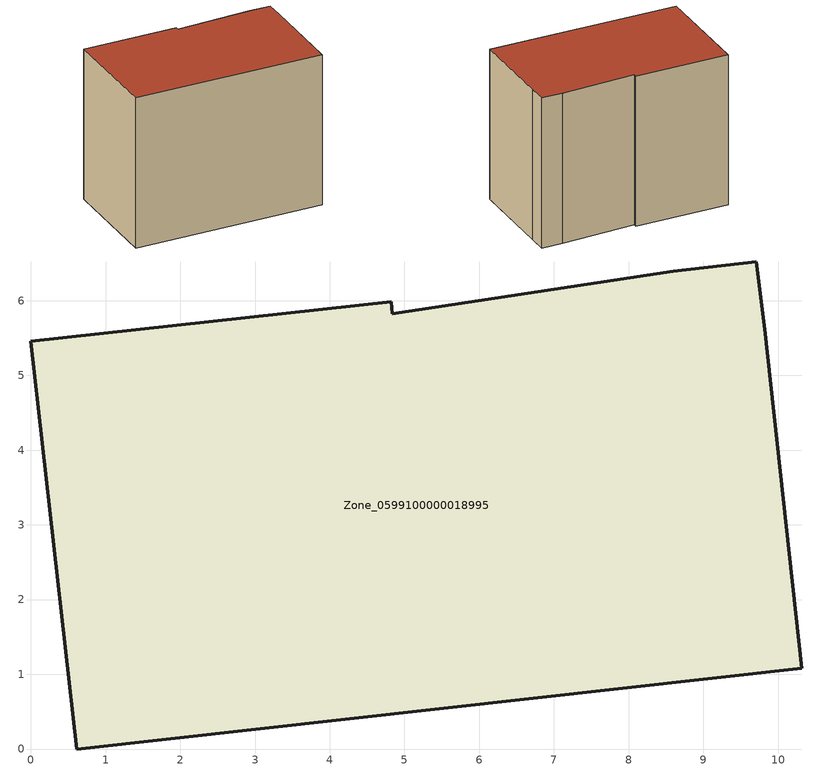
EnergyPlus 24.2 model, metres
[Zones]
Zone_0599100000018995
 floor ground (C_G): 8.6,6.4 9.71,6.52 9.82,5.62 10.31,1.08 0.61,0 0,5.46 4.82,5.99 4.84,5.83 z0
 wall outside (C_F): 10.31,1.08 9.82,5.62 9.71,6.52 8.6,6.4 4.84,5.83 4.82,5.99 0,5.46 0.61,0 10.31,1.08 z0:7.97
 roof outside (C_R): 9.71,6.52 8.6,6.4 4.84,5.83 4.82,5.99 0,5.46 0.61,0 10.31,1.08 9.82,5.62 z7.97
[BUILDING]
Pand.0599100000018995: North Axis=0; Terrain=City; Loads Convergence Tolerance Value=0.04; Temperature Convergence Tolerance Value=0.4; Solar Distribution=FullExterior; Maximum Number of Warmup Days=25; Minimum Number of Warmup Days=1
[Site:Location]
Rotterdam.The.Hague.AP_ZH_NLD Design_Conditions: Latitude=51.96; Longitude=4.45; Time Zone=1; Elevation=-4.5
[SITE:GROUNDTEMPERATURE:BUILDINGSURFACE]
18, 18, 18, 18, 18, 18, 18, 18, 18, 18, 18, 18
[MATERIAL] Thermal Absorptance=0.9; Solar Absorptance=0.7; Visible Absorptance=0.7
Name | Roughness | Thickness | Conductivity | Density | Specific Heat
G.TC.1946-1964 | MediumSmooth | 0.15 | 1 | 540 | 1210
F.TC.1946-1964 | Rough | 0.3 | 0.857143 | 1920 | 840
R.TC.1946-1964 | MediumRough | 0.2 | 0.235294 | 1500 | 1000
[CONSTRUCTION]
C_G: G.TC.1946-1964
C_F: F.TC.1946-1964
C_R: R.TC.1946-1964
[ZONE]
Zone_0599100000018995: Type=1; Multiplier=1; Ceiling Height=Autocalculate; Volume=Autocalculate; Floor Area=autocalculate; Part of Total Floor Area=Yes
[ZONEINFILTRATION:DESIGNFLOWRATE]
Infil_Zone_0599100000018995: Zone or ZoneList or Space or SpaceList=Zone_0599100000018995; Schedule=AlwaysOn; Design Flow Rate Calculation Method=Flow/Area; Flow Rate per Floor Area=0.003; Constant Term Coefficient=1; Temperature Term Coefficient=0; Velocity Term Coefficient=0; Velocity Squared Term Coefficient=0
[HVACTEMPLATE:ZONE:IDEALLOADSAIRSYSTEM]
Zone_0599100000018995: Maximum Heating Supply Air Temperature=50; Minimum Cooling Supply Air Temperature=13; Maximum Heating Supply Air Humidity Ratio=0.0156; Minimum Cooling Supply Air Humidity Ratio=0.0077; Heating Limit=NoLimit; Cooling Limit=NoLimit; Dehumidification Control Type=ConstantSensibleHeatRatio; Cooling Sensible Heat Ratio=0.7; Dehumidification Setpoint=60; Humidification Control Type=None; Humidification Setpoint=30; Outdoor Air Method=None; Outdoor Air Flow Rate per Person=0.00944; Outdoor Air Flow Rate per Zone Floor Area=0; Outdoor Air Flow Rate per Zone=0; Demand Controlled Ventilation Type=None; Outdoor Air Economizer Type=NoEconomizer; Heat Recovery Type=None; Sensible Heat Recovery Effectiveness=0.7; Latent Heat Recovery Effectiveness=0.65
[ZONECONTROL:THERMOSTAT]
ThermostatControl_Zone_0599100000018995: Zone or ZoneList=Zone_0599100000018995; Control Type Schedule=DualSetpointControlType; Control 1=Thermostat_Zone_0599100000018995; Temperature Difference Between Cutout And Setpoint=0
[THERMOSTATSETPOINT:DUALSETPOINT]
Thermostat_Zone_0599100000018995: Heating Setpoint Temperature Schedule=HeatingSetpoint_Zone_0599100000018995; Cooling Setpoint Temperature Schedule=CoolingSetpoint_Zone_0599100000018995
[SCHEDULE:COMPACT]
HeatingSetpoint_Zone_0599100000018995: Through: 12/31, For: AllDays, Until: 24:00, 21
CoolingSetpoint_Zone_0599100000018995: Through: 12/31, For: AllDays, Until: 24:00, 24
DualSetpointControlType: Through: 12/31, For: AllDays, Until: 24:00, 4
AlwaysOn: Through: 12/31, For: AllDays, Until: 24:00, 1
